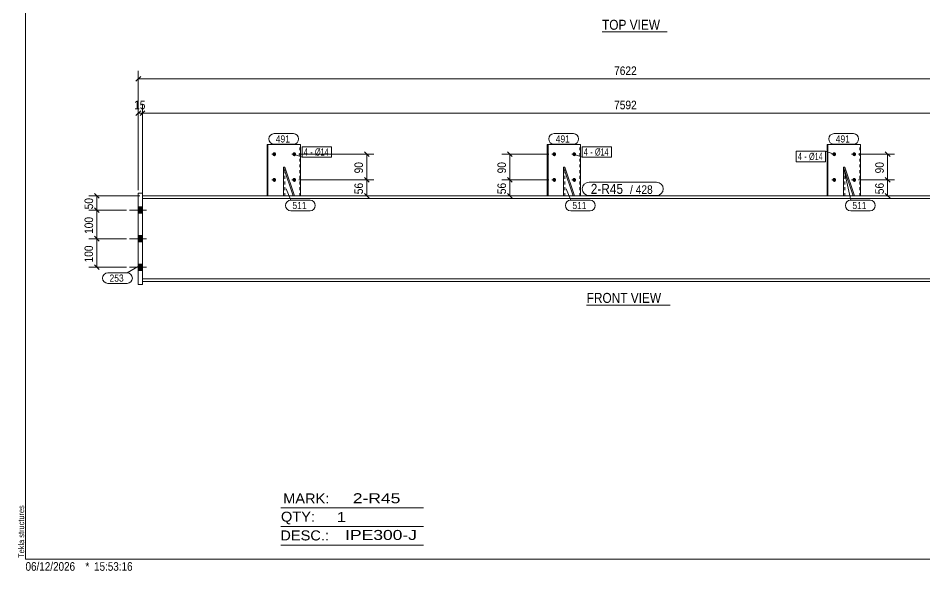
# Model space of a CAD drawing. Header units: millimetres. Extents: x 2 to 579, y 1 to 405.
# Drawn here: x 2.4 to 320.2, y 1 to 194.6 of the extents above; entities that cross this region are included whole.
import ezdxf

# ---------------------------------------------------------------- set-up
doc = ezdxf.new("R2010")
doc.units = ezdxf.units.MM
doc.linetypes.add('XKITLINE00', pattern=[0])
doc.linetypes.add('XKITLINE01', pattern=[4, 1, -1, 1, -1])
for name, color, linetype, lineweight in [('Bolt', 3, 'Continuous', 0), ('BoltMark', 7, 'Continuous', 0), ('Dimensions', 7, 'Continuous', 0), ('DrawingSheet', 5, 'Continuous', 0), ('OtherObjectType', 7, 'Continuous', 0), ('Part', 2, 'Continuous', 0), ('PartMark', 7, 'Continuous', 0)]:
    doc.layers.add(name, color=color, linetype=linetype, lineweight=lineweight)
doc.styles.add('ARIAL', font='ARIAL.TTF')
doc.styles.add('ARIAL_NARROW', font='ARIALN.TTF')

# ---------------------------------------------------------------- blocks, each defined once
blk = doc.blocks.new('*A2')
at = {"layer": 'Bolt'}
for points in [[(46.01, 126.26), (44.51, 126.26), (44.51, 128.46), (46.01, 128.46)], [(46.01, 126.26), (44.51, 126.26), (44.51, 128.46), (46.01, 128.46)], [(46.01, 116.26), (44.51, 116.26), (44.51, 118.46), (46.01, 118.46)], [(46.01, 116.26), (44.51, 116.26), (44.51, 118.46), (46.01, 118.46)], [(46.01, 106.26), (44.51, 106.26), (44.51, 108.46), (46.01, 108.46)], [(46.01, 106.26), (44.51, 106.26), (44.51, 108.46), (46.01, 108.46)]]:
    blk.add_hatch(color=3, dxfattribs=at).paths.add_polyline_path(points, flags=17)
at = {"layer": 'Bolt', "color": 3, "linetype": 'XKITLINE00', "lineweight": 0}
for p, q in [((41.41, 127.36), (47.41, 127.36)), ((41.41, 127.36), (47.41, 127.36)), ((44.51, 128.46), (46.01, 128.46)), ((44.51, 128.46), (46.01, 128.46)), ((44.51, 126.26), (46.01, 126.26)), ((44.51, 126.26), (46.01, 126.26)), ((44.51, 118.46), (46.01, 118.46)), ((44.51, 118.46), (46.01, 118.46)), ((41.41, 117.36), (47.41, 117.36)), ((41.41, 117.36), (47.41, 117.36)), ((44.51, 116.26), (46.01, 116.26)), ((44.51, 116.26), (46.01, 116.26)), ((44.51, 108.46), (46.01, 108.46)), ((44.51, 108.46), (46.01, 108.46)), ((41.41, 107.36), (47.41, 107.36)), ((41.41, 107.36), (47.41, 107.36)), ((44.51, 106.26), (46.01, 106.26)), ((44.51, 106.26), (46.01, 106.26))]:
    blk.add_line(p, q, dxfattribs=at)
blk = doc.blocks.new('*A3')
at = {"layer": 'Bolt'}
for points in [[(91.54, 147), (91.54, 147.03), (91.54, 147.07), (91.55, 147.1), (91.56, 147.13), (91.56, 147.17), (91.57, 147.2), (91.58, 147.23), (91.6, 147.26), (91.61, 147.29), (91.63, 147.32), (91.64, 147.35), (91.66, 147.38), (91.68, 147.41), (91.7, 147.43), (91.72, 147.46), (91.74, 147.48), (91.76, 147.5), (91.79, 147.52), (91.81, 147.54), (91.84, 147.56), (91.86, 147.58), (91.89, 147.6), (91.92, 147.61), (91.94, 147.62), (91.97, 147.63), (92, 147.64), (92.03, 147.65), (92.06, 147.65), (92.09, 147.66), (92.12, 147.66), (92.15, 147.66), (92.18, 147.66), (92.21, 147.66), (92.24, 147.65), (92.27, 147.65), (92.3, 147.64), (92.33, 147.63), (92.36, 147.62), (92.39, 147.61), (92.41, 147.6), (92.44, 147.58), (92.47, 147.56), (92.49, 147.54), (92.52, 147.52), (92.54, 147.5), (92.56, 147.48), (92.58, 147.46), (92.61, 147.43), (92.62, 147.41), (92.64, 147.38), (92.66, 147.35), (92.68, 147.32), (92.69, 147.29), (92.71, 147.26), (92.72, 147.23), (92.73, 147.2), (92.74, 147.17), (92.75, 147.13), (92.75, 147.1), (92.76, 147.07), (92.76, 147.03), (92.76, 147), (92.76, 146.96), (92.76, 146.93), (92.76, 146.89), (92.76, 146.86), (92.75, 146.83), (92.75, 146.79), (92.74, 146.76), (92.73, 146.73), (92.72, 146.69), (92.71, 146.66), (92.69, 146.63), (92.68, 146.6), (92.66, 146.57), (92.64, 146.55), (92.62, 146.52), (92.61, 146.49), (92.58, 146.47), (92.56, 146.44), (92.54, 146.42), (92.52, 146.4), (92.49, 146.38), (92.47, 146.36), (92.44, 146.35), (92.41, 146.33), (92.39, 146.32), (92.36, 146.3), (92.33, 146.29), (92.3, 146.28), (92.27, 146.28), (92.24, 146.27), (92.21, 146.27), (92.18, 146.26), (92.15, 146.26), (92.12, 146.26), (92.09, 146.27), (92.06, 146.27), (92.03, 146.28), (92, 146.28), (91.97, 146.29), (91.94, 146.3), (91.92, 146.32), (91.89, 146.33), (91.86, 146.35), (91.84, 146.36), (91.81, 146.38), (91.79, 146.4), (91.76, 146.42), (91.74, 146.44), (91.72, 146.47), (91.7, 146.49), (91.68, 146.52), (91.66, 146.55), (91.64, 146.57), (91.63, 146.6), (91.61, 146.63), (91.6, 146.66), (91.58, 146.69), (91.57, 146.73), (91.56, 146.76), (91.56, 146.79), (91.55, 146.83), (91.54, 146.86), (91.54, 146.89), (91.54, 146.93), (91.54, 146.96)], [(98.54, 147), (98.55, 147.03), (98.55, 147.07), (98.55, 147.1), (98.56, 147.13), (98.57, 147.17), (98.58, 147.2), (98.59, 147.23), (98.6, 147.26), (98.61, 147.29), (98.63, 147.32), (98.65, 147.35), (98.66, 147.38), (98.68, 147.41), (98.7, 147.43), (98.72, 147.46), (98.74, 147.48), (98.77, 147.5), (98.79, 147.52), (98.81, 147.54), (98.84, 147.56), (98.87, 147.58), (98.89, 147.6), (98.92, 147.61), (98.95, 147.62), (98.98, 147.63), (99.01, 147.64), (99.04, 147.65), (99.07, 147.65), (99.1, 147.66), (99.13, 147.66), (99.16, 147.66), (99.19, 147.66), (99.22, 147.66), (99.25, 147.65), (99.27, 147.65), (99.3, 147.64), (99.33, 147.63), (99.36, 147.62), (99.39, 147.61), (99.42, 147.6), (99.44, 147.58), (99.47, 147.56), (99.5, 147.54), (99.52, 147.52), (99.54, 147.5), (99.57, 147.48), (99.59, 147.46), (99.61, 147.43), (99.63, 147.41), (99.65, 147.38), (99.66, 147.35), (99.68, 147.32), (99.7, 147.29), (99.71, 147.26), (99.72, 147.23), (99.73, 147.2), (99.74, 147.17), (99.75, 147.13), (99.76, 147.1), (99.76, 147.07), (99.77, 147.03), (99.77, 147), (99.77, 146.96), (99.77, 146.93), (99.77, 146.89), (99.76, 146.86), (99.76, 146.83), (99.75, 146.79), (99.74, 146.76), (99.73, 146.73), (99.72, 146.69), (99.71, 146.66), (99.7, 146.63), (99.68, 146.6), (99.66, 146.57), (99.65, 146.55), (99.63, 146.52), (99.61, 146.49), (99.59, 146.47), (99.57, 146.44), (99.54, 146.42), (99.52, 146.4), (99.5, 146.38), (99.47, 146.36), (99.44, 146.35), (99.42, 146.33), (99.39, 146.32), (99.36, 146.3), (99.33, 146.29), (99.3, 146.28), (99.27, 146.28), (99.25, 146.27), (99.22, 146.27), (99.19, 146.26), (99.16, 146.26), (99.13, 146.26), (99.1, 146.27), (99.07, 146.27), (99.04, 146.28), (99.01, 146.28), (98.98, 146.29), (98.95, 146.3), (98.92, 146.32), (98.89, 146.33), (98.87, 146.35), (98.84, 146.36), (98.81, 146.38), (98.79, 146.4), (98.77, 146.42), (98.74, 146.44), (98.72, 146.47), (98.7, 146.49), (98.68, 146.52), (98.66, 146.55), (98.65, 146.57), (98.63, 146.6), (98.61, 146.63), (98.6, 146.66), (98.59, 146.69), (98.58, 146.73), (98.57, 146.76), (98.56, 146.79), (98.55, 146.83), (98.55, 146.86), (98.55, 146.89), (98.54, 146.93), (98.54, 146.96)], [(91.54, 138), (91.54, 138.03), (91.54, 138.07), (91.55, 138.1), (91.56, 138.13), (91.56, 138.17), (91.57, 138.2), (91.58, 138.23), (91.6, 138.26), (91.61, 138.29), (91.63, 138.32), (91.64, 138.35), (91.66, 138.38), (91.68, 138.41), (91.7, 138.43), (91.72, 138.46), (91.74, 138.48), (91.76, 138.5), (91.79, 138.52), (91.81, 138.54), (91.84, 138.56), (91.86, 138.58), (91.89, 138.6), (91.92, 138.61), (91.94, 138.62), (91.97, 138.63), (92, 138.64), (92.03, 138.65), (92.06, 138.65), (92.09, 138.66), (92.12, 138.66), (92.15, 138.66), (92.18, 138.66), (92.21, 138.66), (92.24, 138.65), (92.27, 138.65), (92.3, 138.64), (92.33, 138.63), (92.36, 138.62), (92.39, 138.61), (92.41, 138.6), (92.44, 138.58), (92.47, 138.56), (92.49, 138.54), (92.52, 138.52), (92.54, 138.5), (92.56, 138.48), (92.58, 138.46), (92.61, 138.43), (92.62, 138.41), (92.64, 138.38), (92.66, 138.35), (92.68, 138.32), (92.69, 138.29), (92.71, 138.26), (92.72, 138.23), (92.73, 138.2), (92.74, 138.17), (92.75, 138.13), (92.75, 138.1), (92.76, 138.07), (92.76, 138.03), (92.76, 138), (92.76, 137.96), (92.76, 137.93), (92.76, 137.89), (92.76, 137.86), (92.75, 137.83), (92.75, 137.79), (92.74, 137.76), (92.73, 137.73), (92.72, 137.69), (92.71, 137.66), (92.69, 137.63), (92.68, 137.6), (92.66, 137.57), (92.64, 137.55), (92.62, 137.52), (92.61, 137.49), (92.58, 137.47), (92.56, 137.44), (92.54, 137.42), (92.52, 137.4), (92.49, 137.38), (92.47, 137.36), (92.44, 137.35), (92.41, 137.33), (92.39, 137.32), (92.36, 137.3), (92.33, 137.29), (92.3, 137.28), (92.27, 137.28), (92.24, 137.27), (92.21, 137.27), (92.18, 137.26), (92.15, 137.26), (92.12, 137.26), (92.09, 137.27), (92.06, 137.27), (92.03, 137.28), (92, 137.28), (91.97, 137.29), (91.94, 137.3), (91.92, 137.32), (91.89, 137.33), (91.86, 137.35), (91.84, 137.36), (91.81, 137.38), (91.79, 137.4), (91.76, 137.42), (91.74, 137.44), (91.72, 137.47), (91.7, 137.49), (91.68, 137.52), (91.66, 137.55), (91.64, 137.57), (91.63, 137.6), (91.61, 137.63), (91.6, 137.66), (91.58, 137.69), (91.57, 137.73), (91.56, 137.76), (91.56, 137.79), (91.55, 137.83), (91.54, 137.86), (91.54, 137.89), (91.54, 137.93), (91.54, 137.96)], [(98.54, 138), (98.55, 138.03), (98.55, 138.07), (98.55, 138.1), (98.56, 138.13), (98.57, 138.17), (98.58, 138.2), (98.59, 138.23), (98.6, 138.26), (98.61, 138.29), (98.63, 138.32), (98.65, 138.35), (98.66, 138.38), (98.68, 138.41), (98.7, 138.43), (98.72, 138.46), (98.74, 138.48), (98.77, 138.5), (98.79, 138.52), (98.81, 138.54), (98.84, 138.56), (98.87, 138.58), (98.89, 138.6), (98.92, 138.61), (98.95, 138.62), (98.98, 138.63), (99.01, 138.64), (99.04, 138.65), (99.07, 138.65), (99.1, 138.66), (99.13, 138.66), (99.16, 138.66), (99.19, 138.66), (99.22, 138.66), (99.25, 138.65), (99.27, 138.65), (99.3, 138.64), (99.33, 138.63), (99.36, 138.62), (99.39, 138.61), (99.42, 138.6), (99.44, 138.58), (99.47, 138.56), (99.5, 138.54), (99.52, 138.52), (99.54, 138.5), (99.57, 138.48), (99.59, 138.46), (99.61, 138.43), (99.63, 138.41), (99.65, 138.38), (99.66, 138.35), (99.68, 138.32), (99.7, 138.29), (99.71, 138.26), (99.72, 138.23), (99.73, 138.2), (99.74, 138.17), (99.75, 138.13), (99.76, 138.1), (99.76, 138.07), (99.77, 138.03), (99.77, 138), (99.77, 137.96), (99.77, 137.93), (99.77, 137.89), (99.76, 137.86), (99.76, 137.83), (99.75, 137.79), (99.74, 137.76), (99.73, 137.73), (99.72, 137.69), (99.71, 137.66), (99.7, 137.63), (99.68, 137.6), (99.66, 137.57), (99.65, 137.55), (99.63, 137.52), (99.61, 137.49), (99.59, 137.47), (99.57, 137.44), (99.54, 137.42), (99.52, 137.4), (99.5, 137.38), (99.47, 137.36), (99.44, 137.35), (99.42, 137.33), (99.39, 137.32), (99.36, 137.3), (99.33, 137.29), (99.3, 137.28), (99.27, 137.28), (99.25, 137.27), (99.22, 137.27), (99.19, 137.26), (99.16, 137.26), (99.13, 137.26), (99.1, 137.27), (99.07, 137.27), (99.04, 137.28), (99.01, 137.28), (98.98, 137.29), (98.95, 137.3), (98.92, 137.32), (98.89, 137.33), (98.87, 137.35), (98.84, 137.36), (98.81, 137.38), (98.79, 137.4), (98.77, 137.42), (98.74, 137.44), (98.72, 137.47), (98.7, 137.49), (98.68, 137.52), (98.66, 137.55), (98.65, 137.57), (98.63, 137.6), (98.61, 137.63), (98.6, 137.66), (98.59, 137.69), (98.58, 137.73), (98.57, 137.76), (98.56, 137.79), (98.55, 137.83), (98.55, 137.86), (98.55, 137.89), (98.54, 137.93), (98.54, 137.96)]]:
    blk.add_hatch(color=3, dxfattribs=at).paths.add_polyline_path(points, flags=17)
at = {"layer": 'Bolt', "color": 3, "linetype": 'XKITLINE00', "lineweight": 0}
for p, q in [((92.71, 146.96), (91.26, 146.96)), ((99.72, 146.96), (98.27, 146.96)), ((92.71, 137.96), (91.26, 137.96)), ((99.72, 137.96), (98.27, 137.96))]:
    blk.add_line(p, q, dxfattribs=at)
blk = doc.blocks.new('*A4')
at = {"layer": 'Bolt'}
for points in [[(189.65, 147), (189.66, 147.03), (189.66, 147.07), (189.67, 147.1), (189.67, 147.13), (189.68, 147.17), (189.69, 147.2), (189.7, 147.23), (189.71, 147.26), (189.73, 147.29), (189.74, 147.32), (189.76, 147.35), (189.78, 147.38), (189.79, 147.41), (189.81, 147.43), (189.84, 147.46), (189.86, 147.48), (189.88, 147.5), (189.9, 147.52), (189.93, 147.54), (189.96, 147.56), (189.98, 147.58), (190.01, 147.6), (190.04, 147.61), (190.07, 147.62), (190.09, 147.63), (190.12, 147.64), (190.15, 147.65), (190.18, 147.65), (190.21, 147.66), (190.24, 147.66), (190.27, 147.66), (190.31, 147.66), (190.34, 147.66), (190.37, 147.65), (190.4, 147.65), (190.43, 147.64), (190.45, 147.63), (190.48, 147.62), (190.51, 147.61), (190.54, 147.6), (190.57, 147.58), (190.59, 147.56), (190.62, 147.54), (190.64, 147.52), (190.67, 147.5), (190.69, 147.48), (190.71, 147.46), (190.73, 147.43), (190.75, 147.41), (190.77, 147.38), (190.79, 147.35), (190.81, 147.32), (190.82, 147.29), (190.84, 147.26), (190.85, 147.23), (190.86, 147.2), (190.87, 147.17), (190.88, 147.13), (190.88, 147.1), (190.89, 147.07), (190.89, 147.03), (190.89, 147), (190.9, 146.96), (190.89, 146.93), (190.89, 146.89), (190.89, 146.86), (190.88, 146.83), (190.88, 146.79), (190.87, 146.76), (190.86, 146.73), (190.85, 146.69), (190.84, 146.66), (190.82, 146.63), (190.81, 146.6), (190.79, 146.57), (190.77, 146.55), (190.75, 146.52), (190.73, 146.49), (190.71, 146.47), (190.69, 146.44), (190.67, 146.42), (190.64, 146.4), (190.62, 146.38), (190.59, 146.36), (190.57, 146.35), (190.54, 146.33), (190.51, 146.32), (190.48, 146.3), (190.45, 146.29), (190.43, 146.28), (190.4, 146.28), (190.37, 146.27), (190.34, 146.27), (190.31, 146.26), (190.27, 146.26), (190.24, 146.26), (190.21, 146.27), (190.18, 146.27), (190.15, 146.28), (190.12, 146.28), (190.09, 146.29), (190.07, 146.3), (190.04, 146.32), (190.01, 146.33), (189.98, 146.35), (189.96, 146.36), (189.93, 146.38), (189.9, 146.4), (189.88, 146.42), (189.86, 146.44), (189.84, 146.47), (189.81, 146.49), (189.79, 146.52), (189.78, 146.55), (189.76, 146.57), (189.74, 146.6), (189.73, 146.63), (189.71, 146.66), (189.7, 146.69), (189.69, 146.73), (189.68, 146.76), (189.67, 146.79), (189.67, 146.83), (189.66, 146.86), (189.66, 146.89), (189.65, 146.93), (189.65, 146.96)], [(196.67, 147), (196.67, 147.03), (196.67, 147.07), (196.68, 147.1), (196.68, 147.13), (196.69, 147.17), (196.7, 147.2), (196.71, 147.23), (196.72, 147.26), (196.74, 147.29), (196.75, 147.32), (196.77, 147.35), (196.79, 147.38), (196.81, 147.41), (196.82, 147.43), (196.85, 147.46), (196.87, 147.48), (196.89, 147.5), (196.91, 147.52), (196.94, 147.54), (196.96, 147.56), (196.99, 147.58), (197.02, 147.6), (197.04, 147.61), (197.07, 147.62), (197.1, 147.63), (197.13, 147.64), (197.16, 147.65), (197.19, 147.65), (197.22, 147.66), (197.25, 147.66), (197.28, 147.66), (197.31, 147.66), (197.34, 147.66), (197.37, 147.65), (197.4, 147.65), (197.43, 147.64), (197.46, 147.63), (197.49, 147.62), (197.51, 147.61), (197.54, 147.6), (197.57, 147.58), (197.59, 147.56), (197.62, 147.54), (197.64, 147.52), (197.67, 147.5), (197.69, 147.48), (197.71, 147.46), (197.73, 147.43), (197.75, 147.41), (197.77, 147.38), (197.79, 147.35), (197.8, 147.32), (197.82, 147.29), (197.83, 147.26), (197.85, 147.23), (197.86, 147.2), (197.87, 147.17), (197.87, 147.13), (197.88, 147.1), (197.89, 147.07), (197.89, 147.03), (197.89, 147), (197.89, 146.96), (197.89, 146.93), (197.89, 146.89), (197.89, 146.86), (197.88, 146.83), (197.87, 146.79), (197.87, 146.76), (197.86, 146.73), (197.85, 146.69), (197.83, 146.66), (197.82, 146.63), (197.8, 146.6), (197.79, 146.57), (197.77, 146.55), (197.75, 146.52), (197.73, 146.49), (197.71, 146.47), (197.69, 146.44), (197.67, 146.42), (197.64, 146.4), (197.62, 146.38), (197.59, 146.36), (197.57, 146.35), (197.54, 146.33), (197.51, 146.32), (197.49, 146.3), (197.46, 146.29), (197.43, 146.28), (197.4, 146.28), (197.37, 146.27), (197.34, 146.27), (197.31, 146.26), (197.28, 146.26), (197.25, 146.26), (197.22, 146.27), (197.19, 146.27), (197.16, 146.28), (197.13, 146.28), (197.1, 146.29), (197.07, 146.3), (197.04, 146.32), (197.02, 146.33), (196.99, 146.35), (196.96, 146.36), (196.94, 146.38), (196.91, 146.4), (196.89, 146.42), (196.87, 146.44), (196.85, 146.47), (196.82, 146.49), (196.81, 146.52), (196.79, 146.55), (196.77, 146.57), (196.75, 146.6), (196.74, 146.63), (196.72, 146.66), (196.71, 146.69), (196.7, 146.73), (196.69, 146.76), (196.68, 146.79), (196.68, 146.83), (196.67, 146.86), (196.67, 146.89), (196.67, 146.93), (196.67, 146.96)], [(189.65, 138), (189.66, 138.03), (189.66, 138.07), (189.67, 138.1), (189.67, 138.13), (189.68, 138.17), (189.69, 138.2), (189.7, 138.23), (189.71, 138.26), (189.73, 138.29), (189.74, 138.32), (189.76, 138.35), (189.78, 138.38), (189.79, 138.41), (189.81, 138.43), (189.84, 138.46), (189.86, 138.48), (189.88, 138.5), (189.9, 138.52), (189.93, 138.54), (189.96, 138.56), (189.98, 138.58), (190.01, 138.6), (190.04, 138.61), (190.07, 138.62), (190.09, 138.63), (190.12, 138.64), (190.15, 138.65), (190.18, 138.65), (190.21, 138.66), (190.24, 138.66), (190.27, 138.66), (190.31, 138.66), (190.34, 138.66), (190.37, 138.65), (190.4, 138.65), (190.43, 138.64), (190.45, 138.63), (190.48, 138.62), (190.51, 138.61), (190.54, 138.6), (190.57, 138.58), (190.59, 138.56), (190.62, 138.54), (190.64, 138.52), (190.67, 138.5), (190.69, 138.48), (190.71, 138.46), (190.73, 138.43), (190.75, 138.41), (190.77, 138.38), (190.79, 138.35), (190.81, 138.32), (190.82, 138.29), (190.84, 138.26), (190.85, 138.23), (190.86, 138.2), (190.87, 138.17), (190.88, 138.13), (190.88, 138.1), (190.89, 138.07), (190.89, 138.03), (190.89, 138), (190.9, 137.96), (190.89, 137.93), (190.89, 137.89), (190.89, 137.86), (190.88, 137.83), (190.88, 137.79), (190.87, 137.76), (190.86, 137.73), (190.85, 137.69), (190.84, 137.66), (190.82, 137.63), (190.81, 137.6), (190.79, 137.57), (190.77, 137.55), (190.75, 137.52), (190.73, 137.49), (190.71, 137.47), (190.69, 137.44), (190.67, 137.42), (190.64, 137.4), (190.62, 137.38), (190.59, 137.36), (190.57, 137.35), (190.54, 137.33), (190.51, 137.32), (190.48, 137.3), (190.45, 137.29), (190.43, 137.28), (190.4, 137.28), (190.37, 137.27), (190.34, 137.27), (190.31, 137.26), (190.27, 137.26), (190.24, 137.26), (190.21, 137.27), (190.18, 137.27), (190.15, 137.28), (190.12, 137.28), (190.09, 137.29), (190.07, 137.3), (190.04, 137.32), (190.01, 137.33), (189.98, 137.35), (189.96, 137.36), (189.93, 137.38), (189.9, 137.4), (189.88, 137.42), (189.86, 137.44), (189.84, 137.47), (189.81, 137.49), (189.79, 137.52), (189.78, 137.55), (189.76, 137.57), (189.74, 137.6), (189.73, 137.63), (189.71, 137.66), (189.7, 137.69), (189.69, 137.73), (189.68, 137.76), (189.67, 137.79), (189.67, 137.83), (189.66, 137.86), (189.66, 137.89), (189.65, 137.93), (189.65, 137.96)], [(196.67, 138), (196.67, 138.03), (196.67, 138.07), (196.68, 138.1), (196.68, 138.13), (196.69, 138.17), (196.7, 138.2), (196.71, 138.23), (196.72, 138.26), (196.74, 138.29), (196.75, 138.32), (196.77, 138.35), (196.79, 138.38), (196.81, 138.41), (196.82, 138.43), (196.85, 138.46), (196.87, 138.48), (196.89, 138.5), (196.91, 138.52), (196.94, 138.54), (196.96, 138.56), (196.99, 138.58), (197.02, 138.6), (197.04, 138.61), (197.07, 138.62), (197.1, 138.63), (197.13, 138.64), (197.16, 138.65), (197.19, 138.65), (197.22, 138.66), (197.25, 138.66), (197.28, 138.66), (197.31, 138.66), (197.34, 138.66), (197.37, 138.65), (197.4, 138.65), (197.43, 138.64), (197.46, 138.63), (197.49, 138.62), (197.51, 138.61), (197.54, 138.6), (197.57, 138.58), (197.59, 138.56), (197.62, 138.54), (197.64, 138.52), (197.67, 138.5), (197.69, 138.48), (197.71, 138.46), (197.73, 138.43), (197.75, 138.41), (197.77, 138.38), (197.79, 138.35), (197.8, 138.32), (197.82, 138.29), (197.83, 138.26), (197.85, 138.23), (197.86, 138.2), (197.87, 138.17), (197.87, 138.13), (197.88, 138.1), (197.89, 138.07), (197.89, 138.03), (197.89, 138), (197.89, 137.96), (197.89, 137.93), (197.89, 137.89), (197.89, 137.86), (197.88, 137.83), (197.87, 137.79), (197.87, 137.76), (197.86, 137.73), (197.85, 137.69), (197.83, 137.66), (197.82, 137.63), (197.8, 137.6), (197.79, 137.57), (197.77, 137.55), (197.75, 137.52), (197.73, 137.49), (197.71, 137.47), (197.69, 137.44), (197.67, 137.42), (197.64, 137.4), (197.62, 137.38), (197.59, 137.36), (197.57, 137.35), (197.54, 137.33), (197.51, 137.32), (197.49, 137.3), (197.46, 137.29), (197.43, 137.28), (197.4, 137.28), (197.37, 137.27), (197.34, 137.27), (197.31, 137.26), (197.28, 137.26), (197.25, 137.26), (197.22, 137.27), (197.19, 137.27), (197.16, 137.28), (197.13, 137.28), (197.1, 137.29), (197.07, 137.3), (197.04, 137.32), (197.02, 137.33), (196.99, 137.35), (196.96, 137.36), (196.94, 137.38), (196.91, 137.4), (196.89, 137.42), (196.87, 137.44), (196.85, 137.47), (196.82, 137.49), (196.81, 137.52), (196.79, 137.55), (196.77, 137.57), (196.75, 137.6), (196.74, 137.63), (196.72, 137.66), (196.71, 137.69), (196.7, 137.73), (196.69, 137.76), (196.68, 137.79), (196.68, 137.83), (196.67, 137.86), (196.67, 137.89), (196.67, 137.93), (196.67, 137.96)]]:
    blk.add_hatch(color=3, dxfattribs=at).paths.add_polyline_path(points, flags=17)
at = {"layer": 'Bolt', "color": 3, "linetype": 'XKITLINE00', "lineweight": 0}
for p, q in [((190.84, 146.96), (189.39, 146.96)), ((197.84, 146.96), (196.39, 146.96)), ((190.84, 137.96), (189.39, 137.96)), ((197.84, 137.96), (196.39, 137.96))]:
    blk.add_line(p, q, dxfattribs=at)
blk = doc.blocks.new('*A5')
at = {"layer": 'Bolt'}
for points in [[(287.78, 147), (287.78, 147.03), (287.78, 147.07), (287.79, 147.1), (287.8, 147.13), (287.8, 147.17), (287.81, 147.2), (287.82, 147.23), (287.84, 147.26), (287.85, 147.29), (287.87, 147.32), (287.88, 147.35), (287.9, 147.38), (287.92, 147.41), (287.94, 147.43), (287.96, 147.46), (287.98, 147.48), (288, 147.5), (288.03, 147.52), (288.05, 147.54), (288.08, 147.56), (288.11, 147.58), (288.13, 147.6), (288.16, 147.61), (288.19, 147.62), (288.22, 147.63), (288.25, 147.64), (288.28, 147.65), (288.31, 147.65), (288.34, 147.66), (288.37, 147.66), (288.4, 147.66), (288.43, 147.66), (288.46, 147.66), (288.49, 147.65), (288.52, 147.65), (288.55, 147.64), (288.58, 147.63), (288.61, 147.62), (288.64, 147.61), (288.66, 147.6), (288.69, 147.58), (288.72, 147.56), (288.74, 147.54), (288.77, 147.52), (288.79, 147.5), (288.81, 147.48), (288.84, 147.46), (288.86, 147.43), (288.88, 147.41), (288.9, 147.38), (288.91, 147.35), (288.93, 147.32), (288.95, 147.29), (288.96, 147.26), (288.97, 147.23), (288.98, 147.2), (288.99, 147.17), (289, 147.13), (289.01, 147.1), (289.01, 147.07), (289.02, 147.03), (289.02, 147), (289.02, 146.96), (289.02, 146.93), (289.02, 146.89), (289.01, 146.86), (289.01, 146.83), (289, 146.79), (288.99, 146.76), (288.98, 146.73), (288.97, 146.69), (288.96, 146.66), (288.95, 146.63), (288.93, 146.6), (288.91, 146.57), (288.9, 146.55), (288.88, 146.52), (288.86, 146.49), (288.84, 146.47), (288.81, 146.44), (288.79, 146.42), (288.77, 146.4), (288.74, 146.38), (288.72, 146.36), (288.69, 146.35), (288.66, 146.33), (288.64, 146.32), (288.61, 146.3), (288.58, 146.29), (288.55, 146.28), (288.52, 146.28), (288.49, 146.27), (288.46, 146.27), (288.43, 146.26), (288.4, 146.26), (288.37, 146.26), (288.34, 146.27), (288.31, 146.27), (288.28, 146.28), (288.25, 146.28), (288.22, 146.29), (288.19, 146.3), (288.16, 146.32), (288.13, 146.33), (288.11, 146.35), (288.08, 146.36), (288.05, 146.38), (288.03, 146.4), (288, 146.42), (287.98, 146.44), (287.96, 146.47), (287.94, 146.49), (287.92, 146.52), (287.9, 146.55), (287.88, 146.57), (287.87, 146.6), (287.85, 146.63), (287.84, 146.66), (287.82, 146.69), (287.81, 146.73), (287.8, 146.76), (287.8, 146.79), (287.79, 146.83), (287.78, 146.86), (287.78, 146.89), (287.78, 146.93), (287.78, 146.96)], [(294.79, 147), (294.79, 147.03), (294.8, 147.07), (294.8, 147.1), (294.81, 147.13), (294.82, 147.17), (294.83, 147.2), (294.84, 147.23), (294.85, 147.26), (294.86, 147.29), (294.88, 147.32), (294.89, 147.35), (294.91, 147.38), (294.93, 147.41), (294.95, 147.43), (294.97, 147.46), (294.99, 147.48), (295.01, 147.5), (295.04, 147.52), (295.06, 147.54), (295.09, 147.56), (295.11, 147.58), (295.14, 147.6), (295.17, 147.61), (295.2, 147.62), (295.22, 147.63), (295.25, 147.64), (295.28, 147.65), (295.31, 147.65), (295.34, 147.66), (295.37, 147.66), (295.4, 147.66), (295.43, 147.66), (295.46, 147.66), (295.49, 147.65), (295.52, 147.65), (295.55, 147.64), (295.58, 147.63), (295.61, 147.62), (295.64, 147.61), (295.66, 147.6), (295.69, 147.58), (295.72, 147.56), (295.74, 147.54), (295.77, 147.52), (295.79, 147.5), (295.81, 147.48), (295.84, 147.46), (295.86, 147.43), (295.88, 147.41), (295.89, 147.38), (295.91, 147.35), (295.93, 147.32), (295.94, 147.29), (295.96, 147.26), (295.97, 147.23), (295.98, 147.2), (295.99, 147.17), (296, 147.13), (296, 147.1), (296.01, 147.07), (296.01, 147.03), (296.01, 147), (296.02, 146.96), (296.01, 146.93), (296.01, 146.89), (296.01, 146.86), (296, 146.83), (296, 146.79), (295.99, 146.76), (295.98, 146.73), (295.97, 146.69), (295.96, 146.66), (295.94, 146.63), (295.93, 146.6), (295.91, 146.57), (295.89, 146.55), (295.88, 146.52), (295.86, 146.49), (295.84, 146.47), (295.81, 146.44), (295.79, 146.42), (295.77, 146.4), (295.74, 146.38), (295.72, 146.36), (295.69, 146.35), (295.66, 146.33), (295.64, 146.32), (295.61, 146.3), (295.58, 146.29), (295.55, 146.28), (295.52, 146.28), (295.49, 146.27), (295.46, 146.27), (295.43, 146.26), (295.4, 146.26), (295.37, 146.26), (295.34, 146.27), (295.31, 146.27), (295.28, 146.28), (295.25, 146.28), (295.22, 146.29), (295.2, 146.3), (295.17, 146.32), (295.14, 146.33), (295.11, 146.35), (295.09, 146.36), (295.06, 146.38), (295.04, 146.4), (295.01, 146.42), (294.99, 146.44), (294.97, 146.47), (294.95, 146.49), (294.93, 146.52), (294.91, 146.55), (294.89, 146.57), (294.88, 146.6), (294.86, 146.63), (294.85, 146.66), (294.84, 146.69), (294.83, 146.73), (294.82, 146.76), (294.81, 146.79), (294.8, 146.83), (294.8, 146.86), (294.79, 146.89), (294.79, 146.93), (294.79, 146.96)], [(287.78, 138), (287.78, 138.03), (287.78, 138.07), (287.79, 138.1), (287.8, 138.13), (287.8, 138.17), (287.81, 138.2), (287.82, 138.23), (287.84, 138.26), (287.85, 138.29), (287.87, 138.32), (287.88, 138.35), (287.9, 138.38), (287.92, 138.41), (287.94, 138.43), (287.96, 138.46), (287.98, 138.48), (288, 138.5), (288.03, 138.52), (288.05, 138.54), (288.08, 138.56), (288.11, 138.58), (288.13, 138.6), (288.16, 138.61), (288.19, 138.62), (288.22, 138.63), (288.25, 138.64), (288.28, 138.65), (288.31, 138.65), (288.34, 138.66), (288.37, 138.66), (288.4, 138.66), (288.43, 138.66), (288.46, 138.66), (288.49, 138.65), (288.52, 138.65), (288.55, 138.64), (288.58, 138.63), (288.61, 138.62), (288.64, 138.61), (288.66, 138.6), (288.69, 138.58), (288.72, 138.56), (288.74, 138.54), (288.77, 138.52), (288.79, 138.5), (288.81, 138.48), (288.84, 138.46), (288.86, 138.43), (288.88, 138.41), (288.9, 138.38), (288.91, 138.35), (288.93, 138.32), (288.95, 138.29), (288.96, 138.26), (288.97, 138.23), (288.98, 138.2), (288.99, 138.17), (289, 138.13), (289.01, 138.1), (289.01, 138.07), (289.02, 138.03), (289.02, 138), (289.02, 137.96), (289.02, 137.93), (289.02, 137.89), (289.01, 137.86), (289.01, 137.83), (289, 137.79), (288.99, 137.76), (288.98, 137.73), (288.97, 137.69), (288.96, 137.66), (288.95, 137.63), (288.93, 137.6), (288.91, 137.57), (288.9, 137.55), (288.88, 137.52), (288.86, 137.49), (288.84, 137.47), (288.81, 137.44), (288.79, 137.42), (288.77, 137.4), (288.74, 137.38), (288.72, 137.36), (288.69, 137.35), (288.66, 137.33), (288.64, 137.32), (288.61, 137.3), (288.58, 137.29), (288.55, 137.28), (288.52, 137.28), (288.49, 137.27), (288.46, 137.27), (288.43, 137.26), (288.4, 137.26), (288.37, 137.26), (288.34, 137.27), (288.31, 137.27), (288.28, 137.28), (288.25, 137.28), (288.22, 137.29), (288.19, 137.3), (288.16, 137.32), (288.13, 137.33), (288.11, 137.35), (288.08, 137.36), (288.05, 137.38), (288.03, 137.4), (288, 137.42), (287.98, 137.44), (287.96, 137.47), (287.94, 137.49), (287.92, 137.52), (287.9, 137.55), (287.88, 137.57), (287.87, 137.6), (287.85, 137.63), (287.84, 137.66), (287.82, 137.69), (287.81, 137.73), (287.8, 137.76), (287.8, 137.79), (287.79, 137.83), (287.78, 137.86), (287.78, 137.89), (287.78, 137.93), (287.78, 137.96)], [(294.79, 138), (294.79, 138.03), (294.8, 138.07), (294.8, 138.1), (294.81, 138.13), (294.82, 138.17), (294.83, 138.2), (294.84, 138.23), (294.85, 138.26), (294.86, 138.29), (294.88, 138.32), (294.89, 138.35), (294.91, 138.38), (294.93, 138.41), (294.95, 138.43), (294.97, 138.46), (294.99, 138.48), (295.01, 138.5), (295.04, 138.52), (295.06, 138.54), (295.09, 138.56), (295.11, 138.58), (295.14, 138.6), (295.17, 138.61), (295.2, 138.62), (295.22, 138.63), (295.25, 138.64), (295.28, 138.65), (295.31, 138.65), (295.34, 138.66), (295.37, 138.66), (295.4, 138.66), (295.43, 138.66), (295.46, 138.66), (295.49, 138.65), (295.52, 138.65), (295.55, 138.64), (295.58, 138.63), (295.61, 138.62), (295.64, 138.61), (295.66, 138.6), (295.69, 138.58), (295.72, 138.56), (295.74, 138.54), (295.77, 138.52), (295.79, 138.5), (295.81, 138.48), (295.84, 138.46), (295.86, 138.43), (295.88, 138.41), (295.89, 138.38), (295.91, 138.35), (295.93, 138.32), (295.94, 138.29), (295.96, 138.26), (295.97, 138.23), (295.98, 138.2), (295.99, 138.17), (296, 138.13), (296, 138.1), (296.01, 138.07), (296.01, 138.03), (296.01, 138), (296.02, 137.96), (296.01, 137.93), (296.01, 137.89), (296.01, 137.86), (296, 137.83), (296, 137.79), (295.99, 137.76), (295.98, 137.73), (295.97, 137.69), (295.96, 137.66), (295.94, 137.63), (295.93, 137.6), (295.91, 137.57), (295.89, 137.55), (295.88, 137.52), (295.86, 137.49), (295.84, 137.47), (295.81, 137.44), (295.79, 137.42), (295.77, 137.4), (295.74, 137.38), (295.72, 137.36), (295.69, 137.35), (295.66, 137.33), (295.64, 137.32), (295.61, 137.3), (295.58, 137.29), (295.55, 137.28), (295.52, 137.28), (295.49, 137.27), (295.46, 137.27), (295.43, 137.26), (295.4, 137.26), (295.37, 137.26), (295.34, 137.27), (295.31, 137.27), (295.28, 137.28), (295.25, 137.28), (295.22, 137.29), (295.2, 137.3), (295.17, 137.32), (295.14, 137.33), (295.11, 137.35), (295.09, 137.36), (295.06, 137.38), (295.04, 137.4), (295.01, 137.42), (294.99, 137.44), (294.97, 137.47), (294.95, 137.49), (294.93, 137.52), (294.91, 137.55), (294.89, 137.57), (294.88, 137.6), (294.86, 137.63), (294.85, 137.66), (294.84, 137.69), (294.83, 137.73), (294.82, 137.76), (294.81, 137.79), (294.8, 137.83), (294.8, 137.86), (294.79, 137.89), (294.79, 137.93), (294.79, 137.96)]]:
    blk.add_hatch(color=3, dxfattribs=at).paths.add_polyline_path(points, flags=17)
at = {"layer": 'Bolt', "color": 3, "linetype": 'XKITLINE00', "lineweight": 0}
for p, q in [((288.96, 146.96), (287.51, 146.96)), ((295.96, 146.96), (294.51, 146.96)), ((288.96, 137.96), (287.51, 137.96)), ((295.96, 137.96), (294.51, 137.96))]:
    blk.add_line(p, q, dxfattribs=at)
blk = doc.blocks.new('*A6')
at = {"layer": 'Part', "color": 2, "linetype": 'XKITLINE00', "lineweight": 0}
for p, q in [((46.01, 132.36), (144.54, 132.36)), ((144.54, 131.46), (46.01, 131.46)), ((144.64, 132.36), (242.67, 132.36)), ((242.67, 131.46), (144.64, 131.46)), ((242.77, 132.36), (340.79, 132.36)), ((340.79, 131.46), (242.77, 131.46)), ((144.54, 103.26), (46.01, 103.26)), ((46.01, 102.36), (144.54, 102.36)), ((242.67, 103.26), (144.64, 103.26)), ((144.64, 102.36), (242.67, 102.36)), ((340.79, 103.26), (242.77, 103.26)), ((242.77, 102.36), (340.79, 102.36))]:
    blk.add_line(p, q, dxfattribs=at)
at = {"layer": 'Part', "color": 7, "linetype": 'XKITLINE01', "lineweight": 0}
blk.add_line((46.01, 132.36), (46.01, 102.36), dxfattribs=at)
blk = doc.blocks.new('*A8')
at = {"layer": 'Part', "color": 2, "linetype": 'XKITLINE00', "lineweight": 0}
for p, q in [((44.51, 101.36), (44.51, 133.36)), ((44.51, 133.36), (46.01, 133.36)), ((46.01, 101.36), (46.01, 133.36)), ((44.51, 101.36), (46.01, 101.36))]:
    blk.add_line(p, q, dxfattribs=at)
blk = doc.blocks.new('*A9')
at = {"layer": 'Part', "color": 2, "linetype": 'XKITLINE00', "lineweight": 0}
for p, q in [((98.82, 132.36), (95.43, 142.36)), ((95.43, 142.36), (95.43, 132.36)), ((95.43, 142.36), (95.87, 142.36)), ((95.87, 142.36), (99.25, 132.36))]:
    blk.add_line(p, q, dxfattribs=at)
at = {"layer": 'Part', "color": 7, "linetype": 'XKITLINE01', "lineweight": 0}
for p, q in [((95.87, 132.36), (95.87, 142.36)), ((99.25, 132.36), (95.43, 132.36))]:
    blk.add_line(p, q, dxfattribs=at)
blk = doc.blocks.new('*A10')
at = {"layer": 'Part', "color": 2, "linetype": 'XKITLINE00', "lineweight": 0}
for p, q in [((89.72, 150.36), (101.34, 150.36)), ((89.72, 132.36), (89.72, 150.36)), ((89.96, 132.36), (89.96, 150.36)), ((101.34, 150.36), (101.34, 132.36))]:
    blk.add_line(p, q, dxfattribs=at)
at = {"layer": 'Part', "color": 7, "linetype": 'XKITLINE01', "lineweight": 0}
for p, q in [((101.1, 132.36), (101.1, 150.36)), ((101.34, 132.36), (89.72, 132.36))]:
    blk.add_line(p, q, dxfattribs=at)
blk = doc.blocks.new('*A11')
at = {"layer": 'Part', "color": 2, "linetype": 'XKITLINE00', "lineweight": 0}
for p, q in [((187.84, 150.36), (199.47, 150.36)), ((187.84, 132.36), (187.84, 150.36)), ((188.09, 132.36), (188.09, 150.36)), ((199.47, 150.36), (199.47, 132.36))]:
    blk.add_line(p, q, dxfattribs=at)
at = {"layer": 'Part', "color": 7, "linetype": 'XKITLINE01', "lineweight": 0}
for p, q in [((199.23, 132.36), (199.23, 150.36)), ((199.47, 132.36), (187.84, 132.36))]:
    blk.add_line(p, q, dxfattribs=at)
blk = doc.blocks.new('*A12')
at = {"layer": 'Part', "color": 2, "linetype": 'XKITLINE00', "lineweight": 0}
for p, q in [((196.94, 132.36), (193.56, 142.36)), ((193.56, 142.36), (193.56, 132.36)), ((193.56, 142.36), (194, 142.36)), ((194, 142.36), (197.38, 132.36))]:
    blk.add_line(p, q, dxfattribs=at)
at = {"layer": 'Part', "color": 7, "linetype": 'XKITLINE01', "lineweight": 0}
for p, q in [((194, 132.36), (194, 142.36)), ((197.38, 132.36), (193.56, 132.36))]:
    blk.add_line(p, q, dxfattribs=at)
blk = doc.blocks.new('*A13')
at = {"layer": 'Part', "color": 2, "linetype": 'XKITLINE00', "lineweight": 0}
for p, q in [((285.97, 150.36), (297.59, 150.36)), ((285.97, 132.36), (285.97, 150.36)), ((286.21, 132.36), (286.21, 150.36)), ((297.59, 150.36), (297.59, 132.36))]:
    blk.add_line(p, q, dxfattribs=at)
at = {"layer": 'Part', "color": 7, "linetype": 'XKITLINE01', "lineweight": 0}
for p, q in [((297.35, 132.36), (297.35, 150.36)), ((297.59, 132.36), (285.97, 132.36))]:
    blk.add_line(p, q, dxfattribs=at)
blk = doc.blocks.new('*A14')
at = {"layer": 'Part', "color": 2, "linetype": 'XKITLINE00', "lineweight": 0}
for p, q in [((295.06, 132.36), (291.68, 142.36)), ((291.68, 142.36), (291.68, 132.36)), ((291.68, 142.36), (292.12, 142.36)), ((292.12, 142.36), (295.5, 132.36))]:
    blk.add_line(p, q, dxfattribs=at)
at = {"layer": 'Part', "color": 7, "linetype": 'XKITLINE01', "lineweight": 0}
for p, q in [((292.12, 132.36), (292.12, 142.36)), ((295.5, 132.36), (291.68, 132.36))]:
    blk.add_line(p, q, dxfattribs=at)
blk = doc.blocks.new('*A31')
at = {"layer": 'DrawingSheet', "color": 5, "linetype": 'XKITLINE00', "lineweight": 0}
for p, q in [((5, 405), (5, 5)), ((5, 5), (579, 5))]:
    blk.add_line(p, q, dxfattribs=at)
at = {"layer": 'DrawingSheet', "color": 5, "style": 'ARIAL', "width": 0.85}
blk.add_text('Tekla structures', height=2, rotation=90, dxfattribs=at).set_placement((4.5, 5.5))
blk = doc.blocks.new('*A35')
at = {"layer": 'OtherObjectType', "color": 6, "linetype": 'XKITLINE00', "lineweight": 0}
for p, q in [((94.5, 23), (144.5, 23)), ((94.5, 16.5), (144.5, 16.5)), ((94.5, 10), (144.5, 10))]:
    blk.add_line(p, q, dxfattribs=at)
at = {"layer": 'OtherObjectType', "color": 6, "style": 'ARIAL_NARROW'}
for s, width, p in [('MARK:', 1.275, (95.27, 24.58)), ('2-R45', 1.525501, (119.69, 24.65)), ('QTY:', 1.275, (94.5, 18.19)), ('1', 1.525501, (113.99, 18.05)), ('DESC.:', 1.275, (94.29, 11.63)), ('IPE300-J', 1.525501, (117, 11.79))]:
    blk.add_text(s, height=3.5, dxfattribs=dict(at, width=width)).set_placement(p)
blk = doc.blocks.new('*A38')
at = {"layer": 'OtherObjectType', "color": 7, "style": 'ARIAL_NARROW', "width": 1.008832}
for s, p in [('06/12/2026', (4.99, 1)), ('*', (26, 1)), ('15:53:16', (29, 1))]:
    blk.add_text(s, height=3, dxfattribs=at).set_placement(p)
blk = doc.blocks.new('*A39')
at = {"layer": 'Dimensions', "color": 7, "linetype": 'XKITLINE00', "lineweight": 0}
for p, q in [((44.51, 134.36), (44.51, 176.21)), ((45.35, 174.21), (43.66, 172.51)), ((44.51, 173.36), (386.89, 173.36))]:
    blk.add_line(p, q, dxfattribs=at)
at = {"layer": 'Dimensions', "color": 3}
blk.add_point((44.51, 173.36), dxfattribs=at)
at = {"layer": 'Dimensions', "color": 3, "style": 'ARIAL', "width": 0.85}
blk.add_text('7622', height=3, dxfattribs=at).set_placement((211.25, 174.71))
blk = doc.blocks.new('*A40')
at = {"layer": 'Dimensions', "color": 7, "linetype": 'XKITLINE00', "lineweight": 0}
for p, q in [((45.35, 162.21), (43.66, 160.51)), ((44.51, 134.36), (44.51, 164.21)), ((46.85, 162.21), (45.16, 160.51)), ((46.01, 133.36), (46.01, 164.21)), ((44.51, 161.36), (46.01, 161.36))]:
    blk.add_line(p, q, dxfattribs=at)
at = {"layer": 'Dimensions', "color": 3}
for p in [(44.51, 161.36), (46.01, 161.36)]:
    blk.add_point(p, dxfattribs=at)
at = {"layer": 'Dimensions', "color": 3, "style": 'ARIAL', "width": 0.85}
blk.add_text('15', height=3, dxfattribs=at).set_placement((43.03, 162.71))
blk = doc.blocks.new('*A41')
at = {"layer": 'Dimensions', "color": 7, "linetype": 'XKITLINE00', "lineweight": 0}
for p, q in [((46.85, 162.21), (45.16, 160.51)), ((46.01, 133.36), (46.01, 164.21)), ((46.01, 161.36), (385.39, 161.36))]:
    blk.add_line(p, q, dxfattribs=at)
at = {"layer": 'Dimensions', "color": 3}
blk.add_point((46.01, 161.36), dxfattribs=at)
at = {"layer": 'Dimensions', "color": 3, "style": 'ARIAL', "width": 0.85}
blk.add_text('7592', height=3, dxfattribs=at).set_placement((211.25, 162.71))
blk = doc.blocks.new('*A43')
at = {"layer": 'Dimensions', "color": 7, "linetype": 'XKITLINE00', "lineweight": 0}
for p, q in [((100.72, 137.96), (127, 137.96)), ((123.75, 138.81), (125.44, 137.11)), ((124.6, 132.36), (124.6, 137.96)), ((100.72, 132.36), (127, 132.36)), ((123.75, 133.21), (125.44, 131.51))]:
    blk.add_line(p, q, dxfattribs=at)
at = {"layer": 'Dimensions', "color": 3}
for p in [(124.6, 137.96), (124.6, 132.36)]:
    blk.add_point(p, dxfattribs=at)
at = {"layer": 'Dimensions', "color": 3, "style": 'ARIAL', "width": 0.85}
blk.add_text('56', height=3, rotation=90.0002, dxfattribs=at).set_placement((123.25, 132.94))
blk = doc.blocks.new('*A44')
at = {"layer": 'Dimensions', "color": 7, "linetype": 'XKITLINE00', "lineweight": 0}
for p, q in [((100.72, 146.96), (127, 146.96)), ((123.75, 147.81), (125.44, 146.11)), ((124.6, 137.96), (124.6, 146.96)), ((100.72, 137.96), (127, 137.96)), ((123.75, 138.81), (125.44, 137.11))]:
    blk.add_line(p, q, dxfattribs=at)
at = {"layer": 'Dimensions', "color": 3}
for p in [(124.6, 146.96), (124.6, 137.96)]:
    blk.add_point(p, dxfattribs=at)
at = {"layer": 'Dimensions', "color": 3, "style": 'ARIAL', "width": 0.85}
blk.add_text('90', height=3, rotation=90.0002, dxfattribs=at).set_placement((123.25, 140.24))
blk = doc.blocks.new('*A45')
at = {"layer": 'Dimensions', "color": 7, "linetype": 'XKITLINE00', "lineweight": 0}
for p, q in [((188.39, 137.96), (171.87, 137.96)), ((173.87, 138.81), (175.57, 137.11)), ((174.72, 132.36), (174.72, 137.96)), ((188.39, 132.36), (171.87, 132.36)), ((173.87, 133.21), (175.57, 131.51))]:
    blk.add_line(p, q, dxfattribs=at)
at = {"layer": 'Dimensions', "color": 3}
for p in [(174.72, 137.96), (174.72, 132.36)]:
    blk.add_point(p, dxfattribs=at)
at = {"layer": 'Dimensions', "color": 3, "style": 'ARIAL', "width": 0.85}
blk.add_text('56', height=3, rotation=90.0002, dxfattribs=at).set_placement((173.37, 132.94))
blk = doc.blocks.new('*A46')
at = {"layer": 'Dimensions', "color": 7, "linetype": 'XKITLINE00', "lineweight": 0}
for p, q in [((188.39, 146.96), (171.87, 146.96)), ((173.87, 147.81), (175.57, 146.11)), ((174.72, 137.96), (174.72, 146.96)), ((188.39, 137.96), (171.87, 137.96)), ((173.87, 138.81), (175.57, 137.11))]:
    blk.add_line(p, q, dxfattribs=at)
at = {"layer": 'Dimensions', "color": 3}
for p in [(174.72, 146.96), (174.72, 137.96)]:
    blk.add_point(p, dxfattribs=at)
at = {"layer": 'Dimensions', "color": 3, "style": 'ARIAL', "width": 0.85}
blk.add_text('90', height=3, rotation=90.0002, dxfattribs=at).set_placement((173.37, 140.24))
blk = doc.blocks.new('*A47')
at = {"layer": 'Dimensions', "color": 7, "linetype": 'XKITLINE00', "lineweight": 0}
for p, q in [((296.96, 137.96), (309.52, 137.96)), ((306.27, 138.81), (307.97, 137.11)), ((307.12, 132.36), (307.12, 137.96)), ((296.96, 132.36), (309.52, 132.36)), ((306.27, 133.21), (307.97, 131.51))]:
    blk.add_line(p, q, dxfattribs=at)
at = {"layer": 'Dimensions', "color": 3}
for p in [(307.12, 137.96), (307.12, 132.36)]:
    blk.add_point(p, dxfattribs=at)
at = {"layer": 'Dimensions', "color": 3, "style": 'ARIAL', "width": 0.85}
blk.add_text('56', height=3, rotation=90.0002, dxfattribs=at).set_placement((305.77, 132.94))
blk = doc.blocks.new('*A48')
at = {"layer": 'Dimensions', "color": 7, "linetype": 'XKITLINE00', "lineweight": 0}
for p, q in [((296.96, 146.96), (309.52, 146.96)), ((306.27, 147.81), (307.97, 146.11)), ((307.12, 137.96), (307.12, 146.96)), ((296.96, 137.96), (309.52, 137.96)), ((306.27, 138.81), (307.97, 137.11))]:
    blk.add_line(p, q, dxfattribs=at)
at = {"layer": 'Dimensions', "color": 3}
for p in [(307.12, 146.96), (307.12, 137.96)]:
    blk.add_point(p, dxfattribs=at)
at = {"layer": 'Dimensions', "color": 3, "style": 'ARIAL', "width": 0.85}
blk.add_text('90', height=3, rotation=90.0002, dxfattribs=at).set_placement((305.77, 140.24))
blk = doc.blocks.new('*A49')
at = {"layer": 'Dimensions', "color": 7, "linetype": 'XKITLINE00', "lineweight": 0}
for p, q in [((29.16, 118.21), (30.85, 116.51)), ((40.41, 117.36), (27.16, 117.36)), ((30.01, 107.36), (30.01, 117.36)), ((29.16, 108.21), (30.85, 106.51)), ((40.41, 107.36), (27.16, 107.36))]:
    blk.add_line(p, q, dxfattribs=at)
at = {"layer": 'Dimensions', "color": 3}
for p in [(30.01, 117.36), (30.01, 107.36)]:
    blk.add_point(p, dxfattribs=at)
at = {"layer": 'Dimensions', "color": 3, "style": 'ARIAL', "width": 0.85}
blk.add_text('100', height=3, rotation=90.0002, dxfattribs=at).set_placement((28.66, 109.02))
blk = doc.blocks.new('*A50')
at = {"layer": 'Dimensions', "color": 7, "linetype": 'XKITLINE00', "lineweight": 0}
for p, q in [((40.41, 127.36), (27.16, 127.36)), ((29.16, 128.21), (30.85, 126.51)), ((30.01, 117.36), (30.01, 127.36)), ((29.16, 118.21), (30.85, 116.51)), ((40.41, 117.36), (27.16, 117.36))]:
    blk.add_line(p, q, dxfattribs=at)
at = {"layer": 'Dimensions', "color": 3}
for p in [(30.01, 127.36), (30.01, 117.36)]:
    blk.add_point(p, dxfattribs=at)
at = {"layer": 'Dimensions', "color": 3, "style": 'ARIAL', "width": 0.85}
blk.add_text('100', height=3, rotation=90.0002, dxfattribs=at).set_placement((28.66, 119.02))
blk = doc.blocks.new('*A51')
at = {"layer": 'Dimensions', "color": 7, "linetype": 'XKITLINE00', "lineweight": 0}
for p, q in [((45.01, 132.36), (27.16, 132.36)), ((29.16, 133.21), (30.85, 131.51)), ((30.01, 127.36), (30.01, 132.36)), ((40.41, 127.36), (27.16, 127.36)), ((29.16, 128.21), (30.85, 126.51))]:
    blk.add_line(p, q, dxfattribs=at)
at = {"layer": 'Dimensions', "color": 3}
for p in [(30.01, 132.36), (30.01, 127.36)]:
    blk.add_point(p, dxfattribs=at)
at = {"layer": 'Dimensions', "color": 3, "style": 'ARIAL', "width": 0.85}
blk.add_text('50', height=3, rotation=90.0002, dxfattribs=at).set_placement((28.66, 127.64))
blk = doc.blocks.new('*A55')
at = {"layer": 'BoltMark', "color": 7, "linetype": 'XKITLINE00', "lineweight": 0}
for p, q in [((275.04, 148.04), (285.34, 148.04)), ((275.04, 144.34), (275.04, 148.04)), ((285.34, 144.34), (285.34, 148.04)), ((288.23, 146.96), (285.34, 148.04)), ((275.04, 144.34), (285.34, 144.34))]:
    blk.add_line(p, q, dxfattribs=at)
at = {"layer": 'BoltMark', "color": 3, "style": 'ARIAL_NARROW', "width": 0.85}
for s, p in [('4', (275.64, 144.94)), ('Ø14', (279.57, 144.94)), ('-', (277.91, 144.94))]:
    blk.add_text(s, height=2.5, dxfattribs=at).set_placement(p)
blk = doc.blocks.new('*A56')
at = {"layer": 'BoltMark', "color": 7, "linetype": 'XKITLINE00', "lineweight": 0}
for p, q in [((200.01, 149.59), (210.31, 149.59)), ((200.01, 145.89), (200.01, 149.59)), ((210.31, 145.89), (210.31, 149.59)), ((197.11, 146.96), (200.01, 145.89)), ((200.01, 145.89), (210.31, 145.89))]:
    blk.add_line(p, q, dxfattribs=at)
at = {"layer": 'BoltMark', "color": 3, "style": 'ARIAL_NARROW', "width": 0.85}
for s, p in [('4', (200.61, 146.49)), ('-', (202.88, 146.49)), ('Ø14', (204.54, 146.49))]:
    blk.add_text(s, height=2.5, dxfattribs=at).set_placement(p)
blk = doc.blocks.new('*A57')
at = {"layer": 'BoltMark', "color": 7, "linetype": 'XKITLINE00', "lineweight": 0}
for p, q in [((101.89, 149.59), (112.19, 149.59)), ((101.89, 145.89), (101.89, 149.59)), ((112.19, 145.89), (112.19, 149.59)), ((98.99, 146.96), (101.89, 145.89)), ((101.89, 145.89), (112.19, 145.89))]:
    blk.add_line(p, q, dxfattribs=at)
at = {"layer": 'BoltMark', "color": 3, "style": 'ARIAL_NARROW', "width": 0.85}
for s, p in [('4', (102.49, 146.49)), ('-', (104.76, 146.49)), ('Ø14', (106.42, 146.49))]:
    blk.add_text(s, height=2.5, dxfattribs=at).set_placement(p)
blk = doc.blocks.new('*A58')
at = {"layer": 'PartMark', "color": 7, "linetype": 'XKITLINE00', "lineweight": 0}
for p, q in [((33.83, 105.4), (40.59, 105.4)), ((44.84, 107.79), (40.59, 105.4)), ((33.83, 101.7), (40.59, 101.7))]:
    blk.add_line(p, q, dxfattribs=at)
for centre, start, end in [((33.83, 103.55), 90, 270), ((40.59, 103.55), 270, 90)]:
    blk.add_arc(centre, 1.85, start, end, dxfattribs=at)
at = {"layer": 'PartMark', "color": 3, "style": 'ARIAL', "width": 0.85}
blk.add_text('253', height=2.5, dxfattribs=at).set_placement((34.43, 102.3))
blk = doc.blocks.new('*A59')
at = {"layer": 'PartMark', "color": 7, "linetype": 'XKITLINE00', "lineweight": 0}
for p, q in [((96.38, 134.79), (97.93, 130.84)), ((97.93, 130.84), (104.69, 130.84)), ((97.93, 127.14), (104.69, 127.14))]:
    blk.add_line(p, q, dxfattribs=at)
for centre, start, end in [((97.93, 128.99), 90, 270), ((104.69, 128.99), 270, 90)]:
    blk.add_arc(centre, 1.85, start, end, dxfattribs=at)
at = {"layer": 'PartMark', "color": 3, "style": 'ARIAL', "width": 0.85}
blk.add_text('511', height=2.5, dxfattribs=at).set_placement((98.53, 127.74))
blk = doc.blocks.new('*A60')
at = {"layer": 'PartMark', "color": 7, "linetype": 'XKITLINE00', "lineweight": 0}
for p, q in [((92.09, 154.16), (98.85, 154.16)), ((92.09, 150.46), (98.85, 150.46))]:
    blk.add_line(p, q, dxfattribs=at)
for centre, start, end in [((92.09, 152.31), 90, 270), ((98.85, 152.31), 270, 90)]:
    blk.add_arc(centre, 1.85, start, end, dxfattribs=at)
at = {"layer": 'PartMark', "color": 3, "style": 'ARIAL', "width": 0.85}
blk.add_text('491', height=2.5, dxfattribs=at).set_placement((92.69, 151.06))
blk = doc.blocks.new('*A61')
at = {"layer": 'PartMark', "color": 7, "linetype": 'XKITLINE00', "lineweight": 0}
for p, q in [((190.21, 154.16), (196.98, 154.16)), ((190.21, 150.46), (196.98, 150.46))]:
    blk.add_line(p, q, dxfattribs=at)
for centre, start, end in [((190.21, 152.31), 90, 270), ((196.98, 152.31), 270, 90)]:
    blk.add_arc(centre, 1.85, start, end, dxfattribs=at)
at = {"layer": 'PartMark', "color": 3, "style": 'ARIAL', "width": 0.85}
blk.add_text('491', height=2.5, dxfattribs=at).set_placement((190.81, 151.06))
blk = doc.blocks.new('*A62')
at = {"layer": 'PartMark', "color": 7, "linetype": 'XKITLINE00', "lineweight": 0}
for p, q in [((194.5, 134.79), (196.05, 130.84)), ((196.05, 130.84), (202.82, 130.84)), ((196.05, 127.14), (202.82, 127.14))]:
    blk.add_line(p, q, dxfattribs=at)
for centre, start, end in [((196.05, 128.99), 90, 270), ((202.82, 128.99), 270, 90)]:
    blk.add_arc(centre, 1.85, start, end, dxfattribs=at)
at = {"layer": 'PartMark', "color": 3, "style": 'ARIAL', "width": 0.85}
blk.add_text('511', height=2.5, dxfattribs=at).set_placement((196.65, 127.74))
blk = doc.blocks.new('*A63')
at = {"layer": 'PartMark', "color": 7, "linetype": 'XKITLINE00', "lineweight": 0}
for p, q in [((288.34, 154.16), (295.1, 154.16)), ((288.34, 150.46), (295.1, 150.46))]:
    blk.add_line(p, q, dxfattribs=at)
for centre, start, end in [((288.34, 152.31), 90, 270), ((295.1, 152.31), 270, 90)]:
    blk.add_arc(centre, 1.85, start, end, dxfattribs=at)
at = {"layer": 'PartMark', "color": 3, "style": 'ARIAL', "width": 0.85}
blk.add_text('491', height=2.5, dxfattribs=at).set_placement((288.94, 151.06))
blk = doc.blocks.new('*A64')
at = {"layer": 'PartMark', "color": 7, "linetype": 'XKITLINE00', "lineweight": 0}
for p, q in [((291.68, 142.36), (294.18, 130.84)), ((294.18, 130.84), (300.94, 130.84)), ((294.18, 127.14), (300.94, 127.14))]:
    blk.add_line(p, q, dxfattribs=at)
for centre, start, end in [((294.18, 128.99), 90, 270), ((300.94, 128.99), 270, 90)]:
    blk.add_arc(centre, 1.85, start, end, dxfattribs=at)
at = {"layer": 'PartMark', "color": 3, "style": 'ARIAL', "width": 0.85}
blk.add_text('511', height=2.5, dxfattribs=at).set_placement((294.78, 127.74))
blk = doc.blocks.new('*A65')
at = {"layer": 'PartMark', "color": 7, "linetype": 'XKITLINE00', "lineweight": 0}
for p, q in [((202.47, 137.16), (226.12, 137.16)), ((202.47, 132.46), (226.12, 132.46))]:
    blk.add_line(p, q, dxfattribs=at)
for centre, start, end in [((202.47, 134.81), 90, 270), ((226.12, 134.81), 270, 90)]:
    blk.add_arc(centre, 2.35, start, end, dxfattribs=at)
at = {"layer": 'PartMark', "color": 1, "style": 'ARIAL', "width": 0.85}
blk.add_text('2-R45', height=3.5, dxfattribs=at).set_placement((203.07, 133.06))
at = {"layer": 'PartMark', "color": 3, "style": 'ARIAL', "width": 0.85}
for s, p in [('/', (216.83, 133.06)), ('428', (218.84, 133.06))]:
    blk.add_text(s, height=3, dxfattribs=at).set_placement(p)
blk = doc.blocks.new('*A67')
at = {"layer": 'OtherObjectType', "color": 7, "linetype": 'XKITLINE00', "lineweight": 0}
blk.add_line((201.64, 94.11), (230.94, 94.11), dxfattribs=at)
at = {"layer": 'OtherObjectType', "color": 7, "style": 'ARIAL', "width": 0.85}
blk.add_text('FRONT VIEW', height=3.5, dxfattribs=at).set_placement((201.64, 94.86))
blk = doc.blocks.new('*A97')
at = {"layer": 'OtherObjectType', "color": 7, "linetype": 'XKITLINE00', "lineweight": 0}
blk.add_line((207.02, 189.81), (229.84, 189.81), dxfattribs=at)
at = {"layer": 'OtherObjectType', "color": 7, "style": 'ARIAL', "width": 0.85}
blk.add_text('TOP VIEW', height=3.5, dxfattribs=at).set_placement((207.02, 190.56))

msp = doc.modelspace()

# ---------------------------------------------------------------- block references
at = {"lineweight": 0}
for name in ['*A31', '*A97', '*A39', '*A40', '*A41', '*A60', '*A61', '*A63', '*A10', '*A57', '*A11', '*A56', '*A13', '*A3', '*A44', '*A46', '*A4', '*A55', '*A5', '*A48', '*A9', '*A12', '*A14', '*A64', '*A43', '*A45', '*A65', '*A47', '*A59', '*A62', '*A51', '*A8', '*A50', '*A2', '*A49', '*A58', '*A67', '*A35', '*A38']:
    msp.add_blockref(name, (0, 0), dxfattribs=at)
at = {"layer": 'Part', "lineweight": 0}
msp.add_blockref('*A6', (0, 0), dxfattribs=at)

doc.saveas('drawing.dxf')
